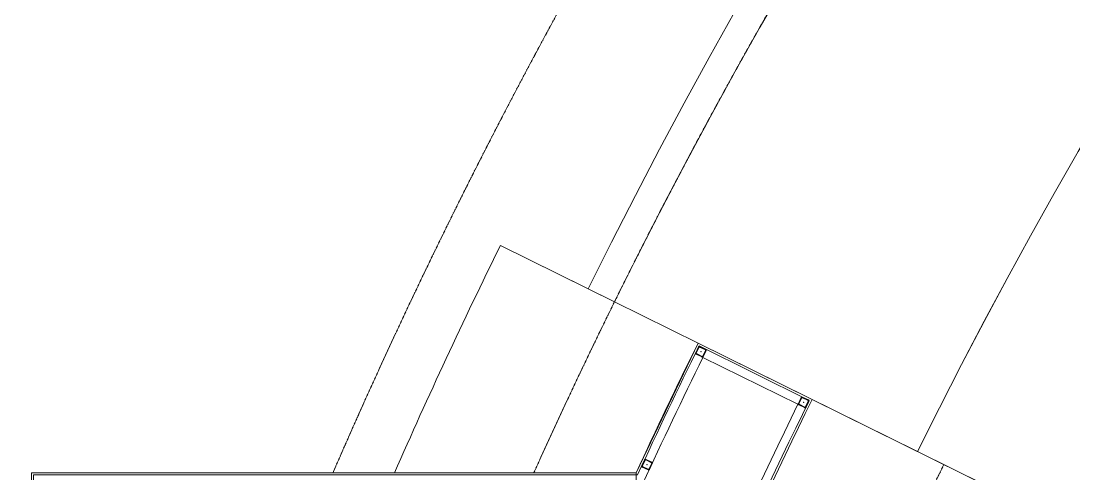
# Model space of a CAD drawing. Extents: x -2749 to 23780, y -1311 to 8245.
# Drawn here: x 1512.6 to 2009, y 729.5 to 943 of the extents above; entities that cross this region are included whole.
import ezdxf

# ---------------------------------------------------------------- set-up
doc = ezdxf.new("R2010")
doc.units = 0
doc.header["$MEASUREMENT"] = 0
doc.linetypes.add('DOT2', pattern=[0.125, 0, -0.125])
doc.linetypes.add('HIDDEN', pattern=[0.375, 0.25, -0.125])
doc.layers.get('0').update_dxf_attribs({"color": 9, "lineweight": 9})
for name, color, linetype, lineweight in [('06C', 9, 'Continuous', 9), ('06D', 9, 'Continuous', 9), ('10', 9, 'Continuous', 9), ('11', 9, 'Continuous', 9), ('20', 9, 'DOT2', 9), ('30', 251, 'Continuous', 9), ('35', 9, 'Continuous', 9), ('40', 9, 'Continuous', 9), ('40B', 9, 'Continuous', 9)]:
    doc.layers.add(name, color=color, linetype=linetype, lineweight=lineweight)

# ---------------------------------------------------------------- blocks, each defined once
blk = doc.blocks.new('Prf-40x40')
for points in [[(1.5, -2), (-1.5, -2, -0.414214), (-2, -1.5), (-2, 1.5, -0.414214), (-1.5, 2), (1.5, 2, -0.414214), (2, 1.5), (2, -1.5, -0.414214)], [(1.5, -1.7), (-1.5, -1.7, -0.414214), (-1.7, -1.5), (-1.7, 1.5, -0.414214), (-1.5, 1.7), (1.5, 1.7, -0.414214), (1.7, 1.5), (1.7, -1.5, -0.414214)]]:
    blk.add_lwpolyline(points, format="xyb", close=True)
blk.add_point((0, 0))
blk = doc.blocks.new('p-zemin kat')
at = {"layer": '06D'}
blk.add_lwpolyline([(1714.37, 328.25, -0.047242), (1878.89, 762.32), (1834.06, 784.46, 0.006552), (1805.8, 725), (1799.57, 725)], format="xyb", dxfattribs=at)
at = {"layer": '11'}
for points in [[(1719.56, 328.25, -0.047611), (1885.58, 764.59), (1831.78, 791.16, 0.006731), (1802.6, 730), (1517.5, 730), (1517.5, 591), (1527.5, 591), (1527.5, 720), (1798.01, 720)], [(1718.52, 328.25, -0.047537), (1884.24, 764.14), (1832.24, 789.82, 0.006696), (1803.24, 729), (1518.5, 729), (1518.5, 592), (1526.5, 592), (1526.5, 721), (1799.57, 721)]]:
    blk.add_lwpolyline(points, format="xyb", dxfattribs=at)
at = {"layer": '20', "linetype": 'HIDDEN', "lineweight": 0}
blk.add_arc((4088.57, -323.37), 2647.53, 80.45701, 156.55486, dxfattribs=at)
at = {"layer": '40'}
for points in [[(1851.16, 326.92), (3319.5, 326.92), (3319.5, 343), (3280.52, 343), (3280.5, 427), (3319.5, 427), (3319.5, 570), (4025.5, 570), (4025.5, 427), (4064.5, 427), (4064.5, 343), (3980.5, 343), (3980.5, 326.92), (4680.5, 326.92), (4680.5, 427), (4780.58, 427), (4780.58, 1901.49, 0.054196), (4273.07, 1999.31), (4278.59, 2070.68, 0.306949), (1935.27, 740.05), (1999.45, 708.36, 0.043245), (1856.49, 345)], [(1999.45, 708.36, 0.041969), (1856.49, 345), (1851.16, 326.92), (1719.56, 326.92), (1719.56, 328.25, -0.047611), (1885.58, 764.59)]]:
    blk.add_lwpolyline(points, format="xyb", close=True, dxfattribs=at)
at = {"layer": '40B'}
blk.add_lwpolyline([(3287.33, 2825), (2222.5, 2825), (2222.5, 2815), (1955, 2815), (1955, 1945), (1959.5, 1945), (1959.5, 1385), (1162.5, 1385), (1162.5, 730), (1392.5, 730), (1392.5, 325), (1522.5, 325), (1522.5, 725), (1802.6, 725), (1802.6, 730), (1831.78, 791.16), (1935.27, 740.05, -0.306949), (4278.59, 2070.68, 0.001238)], format="xyb", dxfattribs=at)
blk.add_lwpolyline([(3364.5, 343), (3319.5, 343), (3319.5, 320), (1719.67, 320), (1719.67, 326.92), (1719.56, 328.25, -0.047611), (1885.58, 764.59), (1935.27, 740.05, -0.306949), (4278.59, 2070.68), (4283.12, 2125.91, -0.05155), (4780.05, 2034.32), (4787.5, 2034.32), (4787.5, 320), (4025.5, 320), (4025.5, 570), (3319.5, 570), (3319.5, 427), (3364.5, 427), (3364.5, 343)], format="xyb", close=True, dxfattribs=at)
at = {"layer": '10', "xscale": -0.9999999999999996, "rotation": 63.7171675911365}
for p in [(1833.13, 787.11), (1881.56, 763.23), (1807.73, 733.89)]:
    blk.add_blockref('Prf-40x40', p, dxfattribs=at)

msp = doc.modelspace()

# ---------------------------------------------------------------- linework, layer by layer
at = {"layer": '06C'}
msp.add_lwpolyline([(1885.58, 764.59), (1738.6, 837.18, 0.011281), (1688.65, 730)], format="xyb", dxfattribs=at)
at = {"layer": '06C', "linetype": 'Continuous'}
msp.add_lwpolyline([(1885.58, 764.59), (1999.45, 708.36)], dxfattribs=at)
at = {"layer": '20', "linetype": 'HIDDEN'}
msp.add_lwpolyline([(1754.32, 730, -0.342283), (4527.5, 2199.66, -0.342283)], format="xyb", dxfattribs=at)
msp.add_arc((4088.57, -323.37), 2387.73, 153.71717, 164.19582, dxfattribs=at)
at = {"layer": '30'}
msp.add_lwpolyline([(4292.45, 2243.32, 0.306966), (1779.98, 816.75), (1738.6, 837.18, 0.011281), (1688.65, 730), (1517.5, 730), (1517.5, 347), (1397.5, 347), (1397.5, 735), (1182.5, 735), (1182.5, 1355), (1964.5, 1355), (1964.5, 2480), (1964.5, 2652), (1964.5, 2803), (1964.5, 2827), (2200.5, 2827), (2200.5, 2803), (2200.5, 2803), (2407.82, 2803), (2580.5, 2803)], format="xyb", dxfattribs=at)
msp.add_lwpolyline([(1792.4, 810.61), (1779.98, 816.75, -0.306966), (4292.45, 2243.32), (4291.35, 2229.51, 0.306966)], format="xyb", close=True, dxfattribs=at)
at = {"layer": '35'}
msp.add_arc((4088.57, -323.37), 2401.58, 85.46185, 153.71717, dxfattribs=at)

# ---------------------------------------------------------------- block references
msp.add_blockref('p-zemin kat', (0, 0))

doc.saveas('drawing.dxf')
